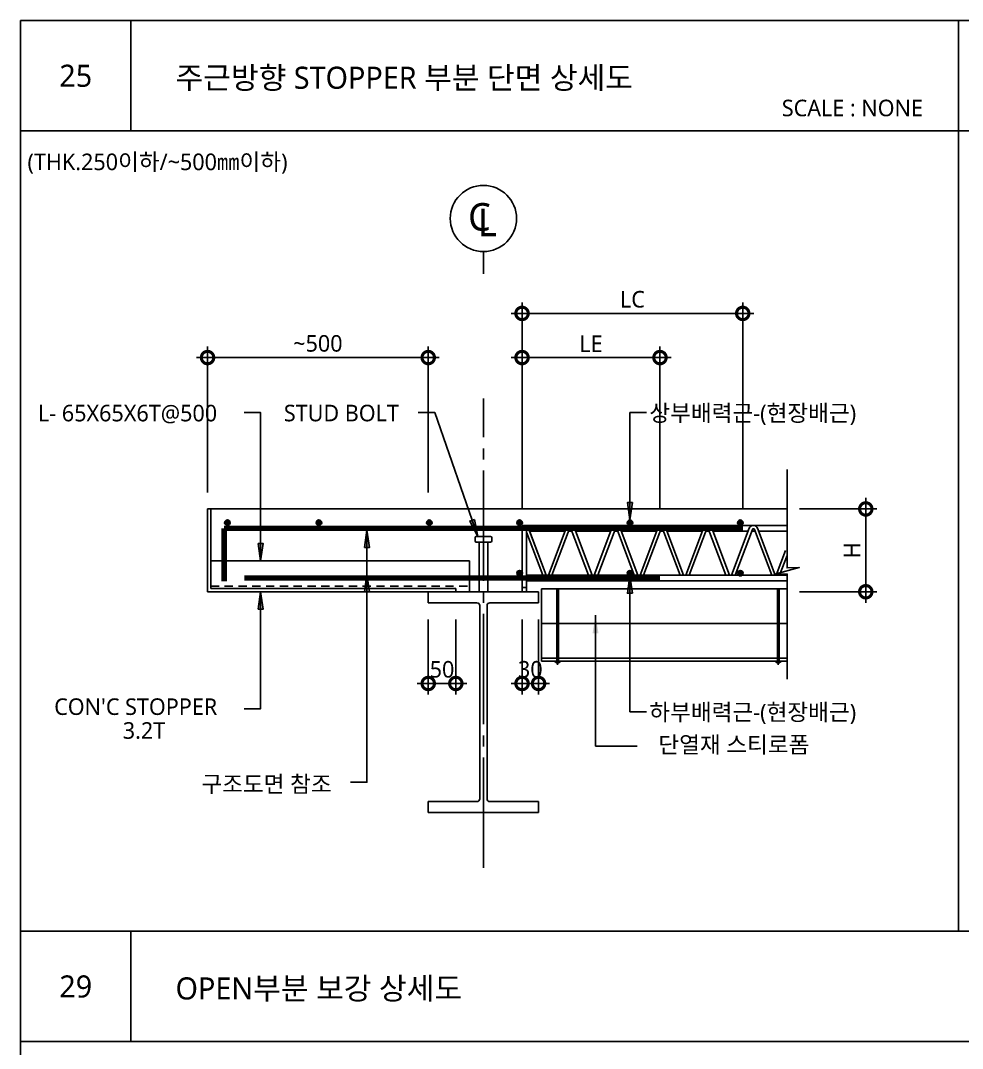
# Model space of a CAD drawing. Extents: x 517 to 33347, y 263 to 5437.
# Drawn here: x 25747 to 27455, y 3387 to 5250 of the extents above; entities that cross this region are included whole.
import ezdxf
from ezdxf.enums import TextEntityAlignment as Align

# ---------------------------------------------------------------- set-up
doc = ezdxf.new("R2010")
doc.units = 0
doc.header["$LTSCALE"] = 10
doc.header["$MEASUREMENT"] = 0
for name, pattern in [('CEN', [26, 20, -2, 2, -2]), ('CENTER', [2, 1.25, -0.25, 0.25, -0.25]), ('HID', [2.5, 1.5, -1])]:
    doc.linetypes.add(name, pattern=pattern)
for name, color, linetype in [('7DIM', 7, 'Continuous'), ('CEN', 1, 'CEN'), ('E', 7, 'Continuous'), ('E2', 7, 'Continuous'), ('SEC', 7, 'Continuous'), ('SYM', 6, 'Continuous'), ('SYM-BUB', 3, 'Continuous'), ('SYM-LEAD', 6, 'Continuous'), ('TABLE', 7, 'Continuous'), ('TEXT', 3, 'Continuous'), ('단열재', 7, 'Continuous')]:
    doc.layers.add(name, color=color, linetype=linetype)
doc.styles.add('HD', font='malgun.ttf')
doc.styles.get("Standard").update_dxf_attribs({"font": 'malgun.ttf'})
doc.styles.add('스타일1', font='malgun.ttf')
doc.linetypes.add('BATTING', pattern='A,0.0001,-0.1,[134,ltypeshp.shx,S=0.1,R=0,X=-0.1,Y=0],-0.2,[134,ltypeshp.shx,S=0.1,R=180,X=0.1,Y=0],-0.1', length=0.4001)
doc.dimstyles.new('CJA', dxfattribs={"dimscale": 200, "dimtxt": 3, "dimasz": 1, "dimexe": 2, "dimexo": 3, "dimgap": 1, "dimtad": 1, "dimdec": 0, "dimzin": 1, "dimdsep": 46, "dimlunit": 6, "dimtxsty": '스타일1', "dimblk": 'GAUN-DOT', "dimcen": -2, "dimdle": 2, "dimclrd": 256, "dimclre": 256, "dimclrt": 3, "dimadec": 0, "dimazin": 0, "dimtfac": 1, "dimtdec": 0, "dimtix": 1, "dimtmove": 2, "dimatfit": 3, "dimldrblk": 'DOTSMALL', "dimfxl": 1, "dimtolj": 1, "dimtzin": 1, "dimarcsym": 0})
doc.dimstyles.new('ISO-25', dxfattribs={"dimtxt": 2.5, "dimasz": 2.5, "dimexe": 1.25, "dimexo": 0.625, "dimtad": 1, "dimtxsty": 'Standard', "dimcen": 2.5, "dimadec": 0, "dimazin": 0, "dimtfac": 1, "dimtmove": 0, "dimatfit": 3, "dimfxl": 1, "dimarcsym": 0})

# ---------------------------------------------------------------- blocks, each defined once
blk = doc.blocks.new('GAUN-DOT')
at = {"linetype": 'ByBlock'}
for p, q in [((0, -2), (0, 2)), ((2, 0), (-2, 0))]:
    blk.add_line(p, q, dxfattribs=at)
at = {"const_width": 2.25}
blk.add_lwpolyline([(0, 0.28125, 1), (0, -0.28125, 1)], format="xyb", close=True, dxfattribs=at)
blk = doc.blocks.new('*D85')
at = {"layer": '7DIM', "linetype": 'ByBlock', "lineweight": -2, "transparency": 16777216}
for p, q in [((27159.4, 4364.7), (27299.4, 4364.7)), ((27279.4, 4354.7), (27279.4, 4224.7)), ((27159.4, 4214.7), (27299.4, 4214.7))]:
    blk.add_line(p, q, dxfattribs=at)
at = {"layer": 'DEFPOINTS', "color": 0, "linetype": 'ByBlock', "transparency": 16777216}
for p in [(27129.4, 4364.7), (27129.4, 4214.7), (27279.4, 4214.7)]:
    blk.add_point(p, dxfattribs=at)
at = {"layer": '7DIM', "linetype": 'ByBlock', "lineweight": -2, "transparency": 16777216, "xscale": 10, "yscale": 10, "zscale": 10}
for p, rotation in [((27279.4, 4364.7), 90), ((27279.4, 4214.7), 270)]:
    blk.add_blockref('GAUN-DOT', p, dxfattribs=dict(at, rotation=rotation))
at = {"layer": '7DIM', "color": 3, "linetype": 'ByBlock', "transparency": 16777216, "insert": (27254.4, 4289.7), "char_height": 30, "attachment_point": 5, "rotation": 90, "style": '스타일1'}
blk.add_mtext('\\A1;H', dxfattribs=at)
blk = doc.blocks.new('_DotSmall')
at = {"color": 0, "linetype": 'ByBlock', "const_width": 0.5}
blk.add_lwpolyline([(-0.0625, 0, 1), (0.0625, 0, 1)], format="xyb", close=True, dxfattribs=at)
blk = doc.blocks.new('*D86')
at = {"layer": '7DIM', "linetype": 'ByBlock', "lineweight": -2, "transparency": 16777216}
for p, q in [((26486.4, 4164.7), (26486.4, 4028.5)), ((26536.4, 4164.7), (26536.4, 4028.5)), ((26476.4, 4048.5), (26466.4, 4048.5)), ((26486.4, 4048.5), (26536.4, 4048.5)), ((26546.4, 4048.5), (26556.4, 4048.5))]:
    blk.add_line(p, q, dxfattribs=at)
at = {"layer": 'DEFPOINTS', "color": 0, "linetype": 'ByBlock', "transparency": 16777216}
for p in [(26486.4, 4194.7), (26536.4, 4194.7), (26536.4, 4048.5)]:
    blk.add_point(p, dxfattribs=at)
at = {"layer": '7DIM', "linetype": 'ByBlock', "lineweight": -2, "transparency": 16777216, "xscale": 10, "yscale": 10, "zscale": 10}
blk.add_blockref('GAUN-DOT', (26486.4, 4048.5), dxfattribs=at)
at = {"layer": '7DIM', "linetype": 'ByBlock', "lineweight": -2, "transparency": 16777216, "xscale": 10, "yscale": 10, "zscale": 10, "rotation": 180}
blk.add_blockref('GAUN-DOT', (26536.4, 4048.5), dxfattribs=at)
at = {"layer": '7DIM', "color": 3, "linetype": 'ByBlock', "transparency": 16777216, "insert": (26511.4, 4074), "char_height": 30, "attachment_point": 5, "style": '스타일1'}
blk.add_mtext('\\A1;50', dxfattribs=at)
blk = doc.blocks.new('*D87')
at = {"layer": '7DIM', "linetype": 'ByBlock', "lineweight": -2, "transparency": 16777216}
for p, q in [((26086.4, 4394.7), (26086.4, 4659)), ((26486.4, 4394.7), (26486.4, 4659)), ((26096.4, 4639), (26476.4, 4639))]:
    blk.add_line(p, q, dxfattribs=at)
at = {"layer": 'DEFPOINTS', "color": 0, "linetype": 'ByBlock', "transparency": 16777216}
for p in [(26486.4, 4639), (26086.4, 4364.7), (26486.4, 4364.7)]:
    blk.add_point(p, dxfattribs=at)
at = {"layer": '7DIM', "linetype": 'ByBlock', "lineweight": -2, "transparency": 16777216, "xscale": 10, "yscale": 10, "zscale": 10, "rotation": 180}
blk.add_blockref('GAUN-DOT', (26086.4, 4639), dxfattribs=at)
at = {"layer": '7DIM', "linetype": 'ByBlock', "lineweight": -2, "transparency": 16777216, "xscale": 10, "yscale": 10, "zscale": 10}
blk.add_blockref('GAUN-DOT', (26486.4, 4639), dxfattribs=at)
at = {"layer": '7DIM', "color": 3, "linetype": 'ByBlock', "transparency": 16777216, "insert": (26286.4, 4664.5), "char_height": 30, "attachment_point": 5, "style": '스타일1'}
blk.add_mtext('\\A1;~500', dxfattribs=at)
blk = doc.blocks.new('*D88')
at = {"layer": '7DIM', "linetype": 'ByBlock', "lineweight": -2, "transparency": 16777216}
for p, q in [((26656.4, 4164.7), (26656.4, 4028.5)), ((26686.4, 4164.7), (26686.4, 4028.5)), ((26646.4, 4048.5), (26636.4, 4048.5)), ((26686.4, 4048.5), (26656.4, 4048.5)), ((26696.4, 4048.5), (26706.4, 4048.5))]:
    blk.add_line(p, q, dxfattribs=at)
at = {"layer": 'DEFPOINTS', "color": 0, "linetype": 'ByBlock', "transparency": 16777216}
for p in [(26656.4, 4194.7), (26686.4, 4194.7), (26656.4, 4048.5)]:
    blk.add_point(p, dxfattribs=at)
at = {"layer": '7DIM', "linetype": 'ByBlock', "lineweight": -2, "transparency": 16777216, "xscale": 10, "yscale": 10, "zscale": 10}
blk.add_blockref('GAUN-DOT', (26656.4, 4048.5), dxfattribs=at)
at = {"layer": '7DIM', "linetype": 'ByBlock', "lineweight": -2, "transparency": 16777216, "xscale": 10, "yscale": 10, "zscale": 10, "rotation": 180}
blk.add_blockref('GAUN-DOT', (26686.4, 4048.5), dxfattribs=at)
at = {"layer": '7DIM', "color": 3, "linetype": 'ByBlock', "transparency": 16777216, "insert": (26671.4, 4074), "char_height": 30, "attachment_point": 5, "style": '스타일1'}
blk.add_mtext('\\A1;30', dxfattribs=at)
blk = doc.blocks.new('*D89')
at = {"layer": '7DIM', "linetype": 'ByBlock', "lineweight": -2, "transparency": 16777216}
for p, q in [((26656.4, 4364.7), (26656.4, 4659)), ((26906.4, 4364.7), (26906.4, 4659)), ((26666.4, 4639), (26896.4, 4639))]:
    blk.add_line(p, q, dxfattribs=at)
at = {"layer": 'DEFPOINTS', "color": 0, "linetype": 'ByBlock', "transparency": 16777216}
for p in [(26906.4, 4639), (26656.4, 4334.7), (26906.4, 4334.7)]:
    blk.add_point(p, dxfattribs=at)
at = {"layer": '7DIM', "linetype": 'ByBlock', "lineweight": -2, "transparency": 16777216, "xscale": 10, "yscale": 10, "zscale": 10, "rotation": 180}
blk.add_blockref('GAUN-DOT', (26656.4, 4639), dxfattribs=at)
at = {"layer": '7DIM', "linetype": 'ByBlock', "lineweight": -2, "transparency": 16777216, "xscale": 10, "yscale": 10, "zscale": 10}
blk.add_blockref('GAUN-DOT', (26906.4, 4639), dxfattribs=at)
at = {"layer": '7DIM', "color": 3, "linetype": 'ByBlock', "transparency": 16777216, "insert": (26781.4, 4664), "char_height": 30, "attachment_point": 5, "style": '스타일1'}
blk.add_mtext('\\A1;LE', dxfattribs=at)
blk = doc.blocks.new('*D90')
at = {"layer": '7DIM', "linetype": 'ByBlock', "lineweight": -2, "transparency": 16777216}
for p, q in [((26656.4, 4364.7), (26656.4, 4739)), ((27056.4, 4364.7), (27056.4, 4739)), ((26666.4, 4719), (27046.4, 4719))]:
    blk.add_line(p, q, dxfattribs=at)
at = {"layer": 'DEFPOINTS', "color": 0, "linetype": 'ByBlock', "transparency": 16777216}
for p in [(27056.4, 4719), (26656.4, 4334.7), (27056.4, 4334.7)]:
    blk.add_point(p, dxfattribs=at)
at = {"layer": '7DIM', "linetype": 'ByBlock', "lineweight": -2, "transparency": 16777216, "xscale": 10, "yscale": 10, "zscale": 10, "rotation": 180}
blk.add_blockref('GAUN-DOT', (26656.4, 4719), dxfattribs=at)
at = {"layer": '7DIM', "linetype": 'ByBlock', "lineweight": -2, "transparency": 16777216, "xscale": 10, "yscale": 10, "zscale": 10}
blk.add_blockref('GAUN-DOT', (27056.4, 4719), dxfattribs=at)
at = {"layer": '7DIM', "color": 3, "linetype": 'ByBlock', "transparency": 16777216, "insert": (26856.4, 4744.5), "char_height": 30, "attachment_point": 5, "style": '스타일1'}
blk.add_mtext('\\A1;LC', dxfattribs=at)
blk = doc.blocks.new('볼트')
at = {"linetype": 'ByBlock'}
for p, q in [((181034, -2386.5), (181034, -2255)), ((181034, -2255), (181037, -2255)), ((181037, -2386.5), (181037, -2255))]:
    blk.add_line(p, q, dxfattribs=at)
at = {"layer": 'CEN', "linetype": 'CENTER'}
blk.add_line((181035.5, -2392.6), (181035.5, -2255), dxfattribs=at)
at = {"layer": 'E2', "linetype": 'ByBlock'}
blk.add_line((181035.5, -2387.5), (181035.5, -2389.5), dxfattribs=at)
for points in [[(181030.5, -2387.5), (181030.5, -2386.5), (181040.5, -2386.5), (181040.5, -2387.5)], [(181033, -2389.5), (181033, -2387.5), (181038, -2387.5), (181038, -2389.5)]]:
    blk.add_lwpolyline(points, close=True, dxfattribs=at)

msp = doc.modelspace()

# ---------------------------------------------------------------- hatches: boundary and pattern name
at = {"layer": 'SEC'}
h = msp.add_hatch(color=3, dxfattribs=at)
edge = h.paths.add_edge_path()
edge.add_arc((26122.4, 4339.8), 5, 0, 360)
h = msp.add_hatch(color=3, dxfattribs=at)
edge = h.paths.add_edge_path()
edge.add_arc((26288.3, 4339.8), 5, 0, 360)
h = msp.add_hatch(color=3, dxfattribs=at)
edge = h.paths.add_edge_path()
edge.add_arc((26488.3, 4339.8), 5, 0, 360)
h = msp.add_hatch(color=3, dxfattribs=at)
edge = h.paths.add_edge_path()
edge.add_arc((26652, 4339.8), 5, 0, 360)
h = msp.add_hatch(color=3, dxfattribs=at)
edge = h.paths.add_edge_path()
edge.add_arc((26852, 4339.8), 5, 0, 360)
h = msp.add_hatch(color=3, dxfattribs=at)
edge = h.paths.add_edge_path()
edge.add_arc((27052, 4339.8), 5, 0, 360)
h = msp.add_hatch(color=3, dxfattribs=at)
edge = h.paths.add_edge_path()
edge.add_arc((26652, 4248.3), 5, 0, 360)
h = msp.add_hatch(color=3, dxfattribs=at)
edge = h.paths.add_edge_path()
edge.add_arc((26852, 4248.3), 5, 0, 360)
h = msp.add_hatch(color=3, dxfattribs=at)
edge = h.paths.add_edge_path()
edge.add_arc((27052, 4248.3), 5, 0, 360)
at = {"layer": 'SYM-LEAD'}
h = msp.add_hatch(color=256, dxfattribs=at)
h.paths.add_polyline_path([(26856.7, 4376.2), (26852, 4376.2), (26852, 4344.8)])
h.paths.add_polyline_path([(26852, 4376.2), (26847.3, 4376.2), (26852, 4344.8)])
h = msp.add_hatch(color=256, dxfattribs=at)
h.paths.add_polyline_path([(26570.5, 4345.9), (26566.1, 4344.3), (26576.4, 4314.7)])
h.paths.add_polyline_path([(26566.1, 4344.3), (26561.6, 4342.8), (26576.4, 4314.7)])
h = msp.add_hatch(color=256, dxfattribs=at)
h.paths.add_polyline_path([(26370.6, 4294.9), (26375.3, 4294.9), (26375.3, 4326.3)])
h.paths.add_polyline_path([(26375.3, 4294.9), (26380, 4294.9), (26375.3, 4326.3)])
h = msp.add_hatch(color=256, dxfattribs=at)
h.paths.add_polyline_path([(26182.6, 4270.7), (26182.6, 4302.1), (26177.9, 4302.1)])
h.paths.add_polyline_path([(26182.6, 4270.7), (26187.4, 4302.1), (26182.6, 4302.1)])
h = msp.add_hatch(color=256, dxfattribs=at)
h.paths.add_polyline_path([(26370.6, 4214.3), (26375.3, 4214.3), (26375.3, 4245.7)])
h.paths.add_polyline_path([(26375.3, 4214.3), (26380, 4214.3), (26375.3, 4245.7)])
h = msp.add_hatch(color=256, dxfattribs=at)
h.paths.add_polyline_path([(26852, 4243.3), (26852, 4211.9), (26856.7, 4211.9)])
h.paths.add_polyline_path([(26852, 4243.3), (26847.3, 4211.9), (26852, 4211.9)])
h = msp.add_hatch(color=256, dxfattribs=at)
h.paths.add_polyline_path([(26182.6, 4214.7), (26182.6, 4183.2), (26177.9, 4183.2)])
h.paths.add_polyline_path([(26182.6, 4214.7), (26187.4, 4183.2), (26182.6, 4183.2)])

# ---------------------------------------------------------------- linework, layer by layer
at = {"linetype": 'BATTING', "ltscale": 15.5}
msp.add_line((26691.4, 4156.9), (27136.8, 4156.9), dxfattribs=at)
at = {"linetype": 'ByBlock'}
for p, q in [((27136.8, 4094.2), (26691.4, 4094.2)), ((26691.4, 4094.2), (26691.4, 4088.7)), ((27136.8, 4088.7), (26691.4, 4088.7)), ((29147.5, 3399.6), (25747.5, 3399.6))]:
    msp.add_line(p, q, dxfattribs=at)
at = {"color": 3, "linetype": 'Continuous', "const_width": 10}
for points in [[(26116.4, 4329.7), (26586.4, 4329.7)], [(26116.5, 4329.7), (26116.5, 4233.7)], [(27057, 4329.7), (26586.4, 4329.7)], [(26153, 4239.5), (26586.4, 4239.5)], [(26906.4, 4239.7), (26586.4, 4239.7)]]:
    msp.add_lwpolyline(points, dxfattribs=at)
at = {"layer": 'CEN', "linetype": 'CEN'}
msp.add_line((26586.4, 3714.5), (26586.4, 4564.7), dxfattribs=at)
at = {"layer": 'E', "linetype": 'ByBlock'}
msp.add_line((26586.4, 4364.7), (26092.4, 4364.7), dxfattribs=at)
at = {"layer": 'E'}
for p, q in [((26656.4, 4334.7), (27136.8, 4334.7)), ((26686.5, 4334.7), (26656.4, 4334.7)), ((26656.4, 4334.7), (26656.4, 4324.7)), ((26656.4, 4334.7), (26656.4, 4222.7)), ((26664.4, 4334.7), (26664.4, 4214.7)), ((26693.9, 4244.7), (26664.4, 4322.9)), ((26693.9, 4244.7), (26664.4, 4322.9)), ((26700.3, 4244.7), (26666.4, 4334.7)), ((26734.3, 4324.7), (26670.2, 4324.7)), ((26700.3, 4244.7), (26670.2, 4324.7)), ((26736.3, 4329.8), (26704.2, 4244.7)), ((26741.9, 4327.7), (26710.6, 4244.7)), ((26746.8, 4324.7), (26740.7, 4324.7)), ((26746.8, 4324.7), (26740.7, 4324.7)), ((26745.6, 4327.7), (26776.9, 4244.7)), ((26751.2, 4329.8), (26783.3, 4244.7)), ((26753.2, 4324.7), (26817.3, 4324.7)), ((26819.3, 4329.8), (26787.2, 4244.7)), ((26824.9, 4327.7), (26793.6, 4244.7)), ((26823.7, 4324.7), (26829.8, 4324.7)), ((26823.7, 4324.7), (26829.8, 4324.7)), ((26828.6, 4327.7), (26859.9, 4244.7)), ((26834.2, 4329.8), (26866.3, 4244.7)), ((26900.3, 4324.7), (26836.2, 4324.7)), ((26902.3, 4329.8), (26870.2, 4244.7)), ((26907.9, 4327.7), (26876.6, 4244.7)), ((26912.8, 4324.7), (26906.7, 4324.7)), ((26912.8, 4324.7), (26906.7, 4324.7)), ((26911.6, 4327.7), (26942.9, 4244.7)), ((26917.2, 4329.8), (26949.3, 4244.7)), ((26919.2, 4324.7), (26983.3, 4324.7)), ((26985.3, 4329.8), (26953.2, 4244.7)), ((26990.9, 4327.7), (26959.6, 4244.7)), ((26995.8, 4324.7), (26989.7, 4324.7)), ((26995.8, 4324.7), (26989.7, 4324.7)), ((26994.6, 4327.7), (27025.9, 4244.7)), ((27000.2, 4329.8), (27032.3, 4244.7)), ((27066.3, 4324.7), (27002.2, 4324.7)), ((27068.3, 4329.8), (27036.2, 4244.7)), ((27073.9, 4327.7), (27042.6, 4244.7)), ((27072.7, 4324.7), (27078.8, 4324.7)), ((27072.7, 4324.7), (27078.8, 4324.7)), ((27077.6, 4327.7), (27108.9, 4244.7)), ((27083.2, 4329.8), (27115.3, 4244.7)), ((27085.2, 4324.7), (27136.8, 4324.7)), ((27133.8, 4289.7), (27116.9, 4244.7)), ((27136.8, 4280.6), (27123.3, 4244.7)), ((26656.4, 4242.7), (26656.4, 4232.7)), ((27136.8, 4244.7), (26664.4, 4244.7)), ((27136.8, 4234.7), (26664.4, 4234.7))]:
    msp.add_line(p, q, dxfattribs=at)
at = {"layer": 'E', "linetype": 'ByBlock'}
msp.add_lwpolyline([(26664.4, 4222.7), (26656.4, 4222.7), (26656.4, 4214.7), (26664.4, 4214.7)], close=True, dxfattribs=at)
at = {"layer": 'E'}
for centre, radius in [((26743.7, 4327), 8), ((26743.7, 4327), 2), ((26826.7, 4327), 8), ((26826.7, 4327), 2), ((26909.7, 4327), 8), ((26909.7, 4327), 2), ((26992.7, 4327), 8), ((26992.7, 4327), 2), ((27075.7, 4327), 8), ((27075.7, 4327), 2)]:
    msp.add_arc(centre, radius, 20.6208, 159.3792, dxfattribs=at)
at = {"layer": 'E2', "color": 4}
for p, q in [((26086.4, 4364.7), (26092.4, 4364.7)), ((26086.4, 4214.7), (26086.4, 4364.7)), ((26092.4, 4364.7), (26092.4, 4220.7)), ((26092.4, 4270.7), (26561.4, 4270.7)), ((26561.4, 4270.7), (26561.4, 4214.7)), ((26536.4, 4214.7), (26086.4, 4214.7)), ((26092.4, 4220.7), (26536.4, 4220.7)), ((26536.4, 4220.7), (26536.4, 4214.7))]:
    msp.add_line(p, q, dxfattribs=at)
at = {"layer": 'E2'}
msp.add_line((26586.4, 4364.7), (27136.8, 4364.7), dxfattribs=at)
at = {"layer": 'E2', "linetype": 'ByBlock'}
for p, q in [((26571.4, 4306.7), (26571.4, 4312.7)), ((26578.4, 4214.7), (26578.4, 4304.7)), ((26594.4, 4214.7), (26594.4, 4304.7)), ((26601.4, 4306.7), (26601.4, 4312.7))]:
    msp.add_line(p, q, dxfattribs=at)
at = {"layer": 'E2', "color": 4, "linetype": 'HID'}
msp.add_line((26092.4, 4224.7), (26561.4, 4224.7), dxfattribs=at)
at = {"layer": 'E2', "linetype": 'ByBlock'}
for centre, start, end in [((26573.4, 4312.7), 90, 180), ((26573.4, 4306.7), 180, 270), ((26599.4, 4312.7), 0, 90), ((26599.4, 4306.7), 270, 0)]:
    msp.add_arc(centre, 2, start, end, dxfattribs=at)
at = {"layer": 'SEC'}
for p, q in [((26599.4, 4314.7), (26573.4, 4314.7)), ((26599.4, 4304.7), (26573.4, 4304.7)), ((26486.4, 4214.7), (26486.4, 4194.7)), ((26686.4, 4214.7), (26486.4, 4214.7)), ((26686.4, 4194.7), (26686.4, 4214.7)), ((26486.4, 4194.7), (26574.6, 4194.7)), ((26598.2, 4194.7), (26686.4, 4194.7)), ((26579.8, 4189.6), (26579.8, 3839.6)), ((26593.1, 3839.6), (26593.1, 4189.6)), ((26486.4, 3834.5), (26486.4, 3814.5)), ((26574.6, 3834.5), (26486.4, 3834.5)), ((26686.4, 3834.5), (26598.2, 3834.5)), ((26686.4, 3814.5), (26686.4, 3834.5)), ((26486.4, 3814.5), (26686.4, 3814.5))]:
    msp.add_line(p, q, dxfattribs=at)
at = {"layer": 'SEC', "color": 3}
for centre in [(26122.4, 4339.8), (26288.3, 4339.8), (26488.3, 4339.8), (26652, 4339.8), (26852, 4339.8), (27052, 4339.8), (26652, 4248.3), (26852, 4248.3), (27052, 4248.3)]:
    msp.add_circle(centre, 5, dxfattribs=at)
at = {"layer": 'SEC'}
for centre, start, end in [((26574.6, 4189.6), 0, 90), ((26598.2, 4189.6), 90, 180), ((26574.6, 3839.6), 270, 0), ((26598.2, 3839.6), 180, 270)]:
    msp.add_arc(centre, 5.11, start, end, dxfattribs=at)
at = {"layer": 'SYM'}
msp.add_lwpolyline([(27136.7, 4056.4), (27136.9, 4247), (27114.6, 4246.6), (27158.8, 4258.5), (27136.9, 4258), (27136.8, 4436.1)], dxfattribs=at)
at = {"layer": 'SYM-BUB', "color": 6, "linetype": 'ByBlock'}
msp.add_line((26586.4, 4791), (26586.4, 4831), dxfattribs=at)
msp.add_circle((26586.4, 4891), 60, dxfattribs=at)
at = {"layer": 'SYM-LEAD'}
for points in [[(26182.6, 4270.7), (26182.6, 4539.3), (26152.6, 4539.3)], [(26576.4, 4314.7), (26498.2, 4539.3), (26468.2, 4539.3)], [(26852, 4344.8), (26852, 4539.3), (26882, 4539.3)], [(26856.7, 4376.2), (26847.3, 4376.2), (26852, 4344.8), (26856.7, 4376.2)], [(26570.5, 4345.9), (26561.6, 4342.8), (26576.4, 4314.7), (26570.5, 4345.9)], [(26375.3, 4326.3), (26375.3, 3869.6), (26345.3, 3869.6)], [(26370.6, 4294.9), (26380, 4294.9), (26375.3, 4326.3), (26370.6, 4294.9)], [(26177.9, 4302.1), (26187.4, 4302.1), (26182.6, 4270.7), (26177.9, 4302.1)], [(26370.6, 4214.3), (26380, 4214.3), (26375.3, 4245.7), (26370.6, 4214.3)], [(26856.7, 4211.9), (26847.3, 4211.9), (26852, 4243.3), (26856.7, 4211.9)], [(26852, 4243.3), (26852, 3997.4), (26882, 3997.4)], [(26182.6, 4214.7), (26182.6, 4002.6), (26152.6, 4002.6)], [(26177.9, 4183.2), (26187.4, 4183.2), (26182.6, 4214.7), (26177.9, 4183.2)]]:
    msp.add_lwpolyline(points, dxfattribs=at)
at = {"layer": 'TABLE', "color": 4}
for p, q in [((25947.5, 5249.6), (25947.5, 5049.6)), ((25747.5, 5049.6), (32547.5, 5049.6)), ((25947.5, 3599.6), (25947.5, 3399.6)), ((25947.5, 3599.6), (25947.5, 3399.6)), ((25747.5, 3399.6), (32547.5, 3399.6))]:
    msp.add_line(p, q, dxfattribs=at)
at = {"layer": 'TABLE', "color": 3}
for p, q in [((27447.5, 5249.6), (27447.5, 3599.6)), ((25747.5, 3599.6), (32547.5, 3599.6))]:
    msp.add_line(p, q, dxfattribs=at)
msp.add_lwpolyline([(32547.5, 299.6), (25747.5, 299.6), (25747.5, 5249.6), (32547.5, 5249.6)], close=True, dxfattribs=at)
at = {"layer": '단열재', "ltscale": 10}
msp.add_lwpolyline([(26691.4, 4219.7), (27136.8, 4219.7), (27136.8, 4094.2), (26691.4, 4094.2)], close=True, dxfattribs=at)

# ---------------------------------------------------------------- block references
at = {"linetype": 'ByBlock', "xscale": -1}
for p in [(207756.4, 6475.2), (208156.4, 6475.2)]:
    msp.add_blockref('볼트', p, dxfattribs=at)

# ---------------------------------------------------------------- texts
at = {"layer": 'TEXT', "color": 6, "linetype": 'ByBlock', "style": '스타일1'}
for s, p in [('25', (25847.5, 5149.6)), ('29', (25847.5, 3499.6))]:
    msp.add_text(s, height=40, dxfattribs=at).set_placement(p, align=Align.MIDDLE_CENTER)
at = {"layer": 'TEXT', "linetype": 'ByBlock'}
for s, height, style, p in [('주근방향 STOPPER 부분 단면 상세도', 40, '스타일1', (26028.4, 5126)), ('(THK.250이하/~500㎜이하)', 30, '스타일1', (25760.1, 4978.6)), ('C', 50, 'HD', (26558.6, 4868.9)), ('L', 50, 'HD', (26576.6, 4858.9)), ('L- 65X65X6T@500', 30, '스타일1', (25779.1, 4523.4)), ('STUD BOLT', 30, '스타일1', (26224.7, 4523.5)), ('상부배력근-(현장배근)', 30, '스타일1', (26887.1, 4523.5)), ("CON'C STOPPER", 30, '스타일1', (25808.4, 3991.5)), ('하부배력근-(현장배근)', 30, '스타일1', (26887.1, 3981.6)), ('3.2T', 30, '스타일1', (25932.8, 3948.4)), ('구조도면 참조', 30, '스타일1', (26075.3, 3851.3)), ('OPEN부분 보강 상세도', 40, '스타일1', (26028.4, 3476))]:
    msp.add_text(s, height=height, dxfattribs=dict(at, style=style)).set_placement(p)
at = {"layer": 'TEXT', "color": 3, "style": '스타일1'}
msp.add_text('SCALE : NONE', height=30, dxfattribs=at).set_placement((27127.2, 5076.2))
at = {"layer": 'TEXT', "linetype": 'ByBlock', "style": '스타일1'}
msp.add_text('단열재 스티로폼', height=30, dxfattribs=at).set_placement((27177.2, 3937.7), align=Align.MIDDLE_RIGHT)

# ---------------------------------------------------------------- dimensions: what is measured, and where the dimension line sits
at = {"layer": '7DIM', "linetype": 'ByBlock'}
for base, p1, p2, text, picture, middle in [((27056.4, 4719), (26656.4, 4334.7), (27056.4, 4334.7), 'LC', '*D90', (26856.4, 4744.5)), ((26486.4, 4639), (26086.4, 4364.7), (26486.4, 4364.7), '~500', '*D87', (26286.4, 4664.5)), ((26906.4, 4639), (26656.4, 4334.7), (26906.4, 4334.7), 'LE', '*D89', (26781.4, 4664)), ((26656.4, 4048.5), (26686.4, 4194.7), (26656.4, 4194.7), '30', '*D88', (26671.4, 4074))]:
    dim = msp.add_linear_dim(base=base, p1=p1, p2=p2, text=text, dimstyle='CJA', override={"dimscale": 10}, dxfattribs=at)
    dim.commit()
    dim.dimension.update_dxf_attribs({"geometry": picture, "text_midpoint": middle})
for base, p1, p2, angle, text, picture, middle in [((27279.4, 4214.7), (27129.4, 4364.7), (27129.4, 4214.7), 90, 'H', '*D85', (27254.4, 4289.7)), ((26536.4, 4048.5), (26486.4, 4194.7), (26536.4, 4194.7), 180, '50', '*D86', (26511.4, 4074))]:
    dim = msp.add_linear_dim(base=base, p1=p1, p2=p2, angle=angle, text=text, dimstyle='CJA', override={"dimscale": 10}, dxfattribs=at)
    dim.commit()
    dim.dimension.update_dxf_attribs({"geometry": picture, "text_midpoint": middle})

# ---------------------------------------------------------------- leaders
at = {"layer": 'SYM-LEAD'}
msp.add_leader([(26789.6, 4172.1), (26789.6, 3934.7), (26865.3, 3934.7)], dimstyle='ISO-25', override={"dimscale": 5, "dimasz": 6.5, "dimgap": 4, "dimtad": 0, "dimtxsty": 'HD'}, dxfattribs=at)

doc.saveas('drawing.dxf')
